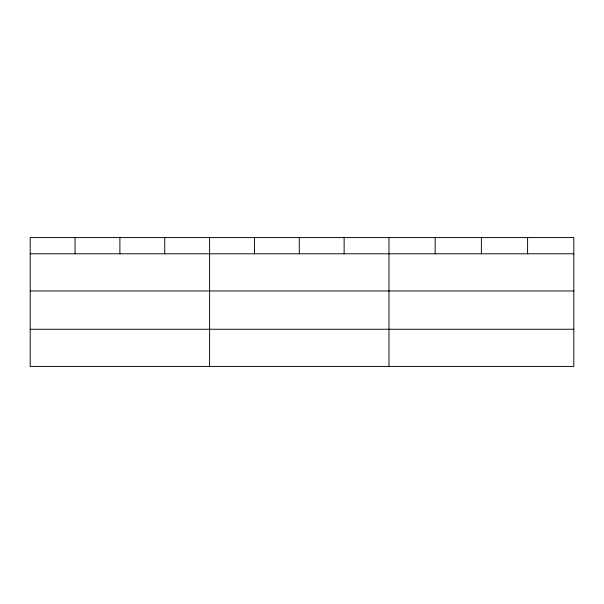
<?xml version="1.0" encoding="UTF-8"?>
<svg xmlns="http://www.w3.org/2000/svg" width="604" height="604" viewBox="0 0 604 604"><rect width="100%" height="100%" fill="white"/><g stroke="black" fill="none" stroke-linecap="round" stroke-linejoin="round"><path stroke-width="0.91" d="M573.8 290.962L573.8 237.568L30.2 237.568L30.2 366.432L573.8 366.432L573.8 290.962L30.2 290.962M30.2 253.793L573.8 253.793M30.2 329.256L573.8 329.256M527.594 237.568L527.594 253.793M481.388 237.568L481.388 253.793M435.182 237.568L435.182 253.793M388.976 237.568L388.976 366.432M344.129 237.568L344.129 253.793M299.282 237.568L299.282 253.793M254.435 237.568L254.435 253.793M209.588 237.568L209.588 366.432M164.741 237.568L164.741 253.793M119.894 237.568L119.894 253.793M75.047 237.568L75.047 253.793"/></g></svg>
